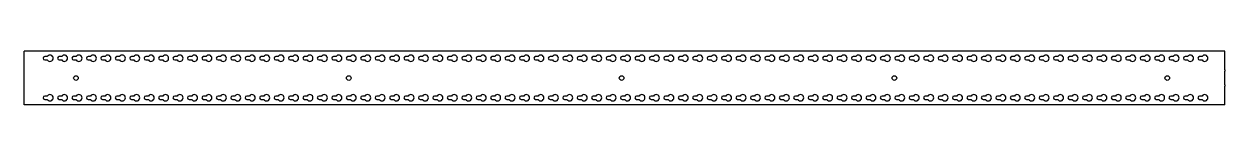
# Model space of a CAD drawing. Header units: millimetres. Extents: x -729 to 1351, y 219 to 313.
import ezdxf

# ---------------------------------------------------------------- set-up
doc = ezdxf.new("R2010")
doc.units = ezdxf.units.MM
doc.layers.add('COLUNA_VAZADA_20', color=7, linetype='Continuous')
doc.layers.add('Default', color=7, linetype='Continuous')

# ---------------------------------------------------------------- blocks, each defined once
blk = doc.blocks.new('SE')
at = {"layer": 'COLUNA_VAZADA_20', "color": 7, "linetype": 'Continuous'}
for p, q in [((1351.4, 313), (-728.6, 313)), ((-728.6, 280.2), (-728.6, 313)), ((1351.4, 280.2), (1351.4, 313)), ((-688.2, 303.5), (-692.6, 303.5)), ((-692.6, 297.5), (-688.2, 297.5)), ((-663.2, 303.5), (-667.6, 303.5)), ((-667.6, 297.5), (-663.2, 297.5)), ((-638.2, 303.5), (-642.6, 303.5)), ((-642.6, 297.5), (-638.2, 297.5)), ((-613.2, 303.5), (-617.6, 303.5)), ((-617.6, 297.5), (-613.2, 297.5)), ((-588.2, 303.5), (-592.6, 303.5)), ((-592.6, 297.5), (-588.2, 297.5)), ((-563.2, 303.5), (-567.6, 303.5)), ((-567.6, 297.5), (-563.2, 297.5)), ((-538.2, 303.5), (-542.6, 303.5)), ((-542.6, 297.5), (-538.2, 297.5)), ((-513.2, 303.5), (-517.6, 303.5)), ((-517.6, 297.5), (-513.2, 297.5)), ((-488.2, 303.5), (-492.6, 303.5)), ((-492.6, 297.5), (-488.2, 297.5)), ((-463.2, 303.5), (-467.6, 303.5)), ((-467.6, 297.5), (-463.2, 297.5)), ((-438.2, 303.5), (-442.6, 303.5)), ((-442.6, 297.5), (-438.2, 297.5)), ((-413.2, 303.5), (-417.6, 303.5)), ((-417.6, 297.5), (-413.2, 297.5)), ((-388.2, 303.5), (-392.6, 303.5)), ((-392.6, 297.5), (-388.2, 297.5)), ((-363.2, 303.5), (-367.6, 303.5)), ((-367.6, 297.5), (-363.2, 297.5)), ((-338.2, 303.5), (-342.6, 303.5)), ((-342.6, 297.5), (-338.2, 297.5)), ((-313.2, 303.5), (-317.6, 303.5)), ((-317.6, 297.5), (-313.2, 297.5)), ((-288.2, 303.5), (-292.6, 303.5)), ((-292.6, 297.5), (-288.2, 297.5)), ((-263.2, 303.5), (-267.6, 303.5)), ((-267.6, 297.5), (-263.2, 297.5)), ((-238.2, 303.5), (-242.6, 303.5)), ((-242.6, 297.5), (-238.2, 297.5)), ((-213.2, 303.5), (-217.6, 303.5)), ((-217.6, 297.5), (-213.2, 297.5)), ((-188.2, 303.5), (-192.6, 303.5)), ((-192.6, 297.5), (-188.2, 297.5)), ((-163.2, 303.5), (-167.6, 303.5)), ((-167.6, 297.5), (-163.2, 297.5)), ((-138.2, 303.5), (-142.6, 303.5)), ((-142.6, 297.5), (-138.2, 297.5)), ((-113.2, 303.5), (-117.6, 303.5)), ((-117.6, 297.5), (-113.2, 297.5)), ((-88.2, 303.5), (-92.6, 303.5)), ((-92.6, 297.5), (-88.2, 297.5)), ((-63.2, 303.5), (-67.6, 303.5)), ((-67.6, 297.5), (-63.2, 297.5)), ((-38.2, 303.5), (-42.6, 303.5)), ((-42.6, 297.5), (-38.2, 297.5)), ((-13.2, 303.5), (-17.6, 303.5)), ((-17.6, 297.5), (-13.2, 297.5)), ((11.8, 303.5), (7.4, 303.5)), ((7.4, 297.5), (11.8, 297.5)), ((36.8, 303.5), (32.4, 303.5)), ((32.4, 297.5), (36.8, 297.5)), ((61.8, 303.5), (57.4, 303.5)), ((57.4, 297.5), (61.8, 297.5)), ((86.8, 303.5), (82.4, 303.5)), ((82.4, 297.5), (86.8, 297.5)), ((111.8, 303.5), (107.4, 303.5)), ((107.4, 297.5), (111.8, 297.5)), ((136.8, 303.5), (132.4, 303.5)), ((132.4, 297.5), (136.8, 297.5)), ((161.8, 303.5), (157.4, 303.5)), ((157.4, 297.5), (161.8, 297.5)), ((186.8, 303.5), (182.4, 303.5)), ((182.4, 297.5), (186.8, 297.5)), ((211.8, 303.5), (207.4, 303.5)), ((207.4, 297.5), (211.8, 297.5)), ((236.8, 303.5), (232.4, 303.5)), ((232.4, 297.5), (236.8, 297.5)), ((261.8, 303.5), (257.4, 303.5)), ((257.4, 297.5), (261.8, 297.5)), ((286.8, 303.5), (282.4, 303.5)), ((282.4, 297.5), (286.8, 297.5)), ((311.8, 303.5), (307.4, 303.5)), ((307.4, 297.5), (311.8, 297.5)), ((336.8, 303.5), (332.4, 303.5)), ((332.4, 297.5), (336.8, 297.5)), ((361.8, 303.5), (357.4, 303.5)), ((357.4, 297.5), (361.8, 297.5)), ((386.8, 303.5), (382.4, 303.5)), ((382.4, 297.5), (386.8, 297.5)), ((411.8, 303.5), (407.4, 303.5)), ((407.4, 297.5), (411.8, 297.5)), ((436.8, 303.5), (432.4, 303.5)), ((432.4, 297.5), (436.8, 297.5)), ((461.8, 303.5), (457.4, 303.5)), ((457.4, 297.5), (461.8, 297.5)), ((486.8, 303.5), (482.4, 303.5)), ((482.4, 297.5), (486.8, 297.5)), ((511.8, 303.5), (507.4, 303.5)), ((507.4, 297.5), (511.8, 297.5)), ((536.8, 303.5), (532.4, 303.5)), ((532.4, 297.5), (536.8, 297.5)), ((561.8, 303.5), (557.4, 303.5)), ((557.4, 297.5), (561.8, 297.5)), ((586.8, 303.5), (582.4, 303.5)), ((582.4, 297.5), (586.8, 297.5)), ((611.8, 303.5), (607.4, 303.5)), ((607.4, 297.5), (611.8, 297.5)), ((636.8, 303.5), (632.4, 303.5)), ((632.4, 297.5), (636.8, 297.5)), ((661.8, 303.5), (657.4, 303.5)), ((657.4, 297.5), (661.8, 297.5)), ((686.8, 303.5), (682.4, 303.5)), ((682.4, 297.5), (686.8, 297.5)), ((711.8, 303.5), (707.4, 303.5)), ((707.4, 297.5), (711.8, 297.5)), ((736.8, 303.5), (732.4, 303.5)), ((732.4, 297.5), (736.8, 297.5)), ((761.8, 303.5), (757.4, 303.5)), ((757.4, 297.5), (761.8, 297.5)), ((786.8, 303.5), (782.4, 303.5)), ((782.4, 297.5), (786.8, 297.5)), ((811.8, 303.5), (807.4, 303.5)), ((807.4, 297.5), (811.8, 297.5)), ((836.8, 303.5), (832.4, 303.5)), ((832.4, 297.5), (836.8, 297.5)), ((861.8, 303.5), (857.4, 303.5)), ((857.4, 297.5), (861.8, 297.5)), ((886.8, 303.5), (882.4, 303.5)), ((882.4, 297.5), (886.8, 297.5)), ((911.8, 303.5), (907.4, 303.5)), ((907.4, 297.5), (911.8, 297.5)), ((936.8, 303.5), (932.4, 303.5)), ((932.4, 297.5), (936.8, 297.5)), ((961.8, 303.5), (957.4, 303.5)), ((957.4, 297.5), (961.8, 297.5)), ((986.8, 303.5), (982.4, 303.5)), ((982.4, 297.5), (986.8, 297.5)), ((1011.8, 303.5), (1007.4, 303.5)), ((1007.4, 297.5), (1011.8, 297.5)), ((1036.8, 303.5), (1032.4, 303.5)), ((1032.4, 297.5), (1036.8, 297.5)), ((1061.8, 303.5), (1057.4, 303.5)), ((1057.4, 297.5), (1061.8, 297.5)), ((1086.8, 303.5), (1082.4, 303.5)), ((1082.4, 297.5), (1086.8, 297.5)), ((1111.8, 303.5), (1107.4, 303.5)), ((1107.4, 297.5), (1111.8, 297.5)), ((1136.8, 303.5), (1132.4, 303.5)), ((1132.4, 297.5), (1136.8, 297.5)), ((1161.8, 303.5), (1157.4, 303.5)), ((1157.4, 297.5), (1161.8, 297.5)), ((1186.8, 303.5), (1182.4, 303.5)), ((1182.4, 297.5), (1186.8, 297.5)), ((1211.8, 303.5), (1207.4, 303.5)), ((1207.4, 297.5), (1211.8, 297.5)), ((1236.8, 303.5), (1232.4, 303.5)), ((1232.4, 297.5), (1236.8, 297.5)), ((1261.8, 303.5), (1257.4, 303.5)), ((1257.4, 297.5), (1261.8, 297.5)), ((1286.8, 303.5), (1282.4, 303.5)), ((1282.4, 297.5), (1286.8, 297.5)), ((1311.8, 303.5), (1307.4, 303.5)), ((1307.4, 297.5), (1311.8, 297.5)), ((-728.6, 278), (-728.6, 280.2)), ((-728.6, 254.4), (-728.6, 278)), ((1351.4, 280.2), (1351.4, 278)), ((1351.4, 254.4), (1351.4, 278)), ((-728.6, 252.3), (-728.6, 254.4)), ((-728.6, 219.5), (-728.6, 252.3)), ((1351.4, 254.4), (1351.4, 252.3)), ((1351.4, 219.5), (1351.4, 252.3)), ((-688.2, 235), (-692.6, 235)), ((-692.6, 229), (-688.2, 229)), ((-663.2, 235), (-667.6, 235)), ((-667.6, 229), (-663.2, 229)), ((-638.2, 235), (-642.6, 235)), ((-642.6, 229), (-638.2, 229)), ((-613.2, 235), (-617.6, 235)), ((-617.6, 229), (-613.2, 229)), ((-588.2, 235), (-592.6, 235)), ((-592.6, 229), (-588.2, 229)), ((-563.2, 235), (-567.6, 235)), ((-567.6, 229), (-563.2, 229)), ((-538.2, 235), (-542.6, 235)), ((-542.6, 229), (-538.2, 229)), ((-513.2, 235), (-517.6, 235)), ((-517.6, 229), (-513.2, 229)), ((-488.2, 235), (-492.6, 235)), ((-492.6, 229), (-488.2, 229)), ((-463.2, 235), (-467.6, 235)), ((-467.6, 229), (-463.2, 229)), ((-438.2, 235), (-442.6, 235)), ((-442.6, 229), (-438.2, 229)), ((-413.2, 235), (-417.6, 235)), ((-417.6, 229), (-413.2, 229)), ((-388.2, 235), (-392.6, 235)), ((-392.6, 229), (-388.2, 229)), ((-363.2, 235), (-367.6, 235)), ((-367.6, 229), (-363.2, 229)), ((-338.2, 235), (-342.6, 235)), ((-342.6, 229), (-338.2, 229)), ((-313.2, 235), (-317.6, 235)), ((-317.6, 229), (-313.2, 229)), ((-288.2, 235), (-292.6, 235)), ((-292.6, 229), (-288.2, 229)), ((-263.2, 235), (-267.6, 235)), ((-267.6, 229), (-263.2, 229)), ((-238.2, 235), (-242.6, 235)), ((-242.6, 229), (-238.2, 229)), ((-213.2, 235), (-217.6, 235)), ((-217.6, 229), (-213.2, 229)), ((-188.2, 235), (-192.6, 235)), ((-192.6, 229), (-188.2, 229)), ((-163.2, 235), (-167.6, 235)), ((-167.6, 229), (-163.2, 229)), ((-138.2, 235), (-142.6, 235)), ((-142.6, 229), (-138.2, 229)), ((-113.2, 235), (-117.6, 235)), ((-117.6, 229), (-113.2, 229)), ((-88.2, 235), (-92.6, 235)), ((-92.6, 229), (-88.2, 229)), ((-63.2, 235), (-67.6, 235)), ((-67.6, 229), (-63.2, 229)), ((-38.2, 235), (-42.6, 235)), ((-42.6, 229), (-38.2, 229)), ((-13.2, 235), (-17.6, 235)), ((-17.6, 229), (-13.2, 229)), ((11.8, 235), (7.4, 235)), ((7.4, 229), (11.8, 229)), ((36.8, 235), (32.4, 235)), ((32.4, 229), (36.8, 229)), ((61.8, 235), (57.4, 235)), ((57.4, 229), (61.8, 229)), ((86.8, 235), (82.4, 235)), ((82.4, 229), (86.8, 229)), ((111.8, 235), (107.4, 235)), ((107.4, 229), (111.8, 229)), ((136.8, 235), (132.4, 235)), ((132.4, 229), (136.8, 229)), ((161.8, 235), (157.4, 235)), ((157.4, 229), (161.8, 229)), ((186.8, 235), (182.4, 235)), ((182.4, 229), (186.8, 229)), ((211.8, 235), (207.4, 235)), ((207.4, 229), (211.8, 229)), ((236.8, 235), (232.4, 235)), ((232.4, 229), (236.8, 229)), ((261.8, 235), (257.4, 235)), ((257.4, 229), (261.8, 229)), ((286.8, 235), (282.4, 235)), ((282.4, 229), (286.8, 229)), ((311.8, 235), (307.4, 235)), ((307.4, 229), (311.8, 229)), ((336.8, 235), (332.4, 235)), ((332.4, 229), (336.8, 229)), ((361.8, 235), (357.4, 235)), ((357.4, 229), (361.8, 229)), ((386.8, 235), (382.4, 235)), ((382.4, 229), (386.8, 229)), ((411.8, 235), (407.4, 235)), ((407.4, 229), (411.8, 229)), ((436.8, 235), (432.4, 235)), ((432.4, 229), (436.8, 229)), ((461.8, 235), (457.4, 235)), ((457.4, 229), (461.8, 229)), ((486.8, 235), (482.4, 235)), ((482.4, 229), (486.8, 229)), ((511.8, 235), (507.4, 235)), ((507.4, 229), (511.8, 229)), ((536.8, 235), (532.4, 235)), ((532.4, 229), (536.8, 229)), ((561.8, 235), (557.4, 235)), ((557.4, 229), (561.8, 229)), ((586.8, 235), (582.4, 235)), ((582.4, 229), (586.8, 229)), ((611.8, 235), (607.4, 235)), ((607.4, 229), (611.8, 229)), ((636.8, 235), (632.4, 235)), ((632.4, 229), (636.8, 229)), ((661.8, 235), (657.4, 235)), ((657.4, 229), (661.8, 229)), ((686.8, 235), (682.4, 235)), ((682.4, 229), (686.8, 229)), ((711.8, 235), (707.4, 235)), ((707.4, 229), (711.8, 229)), ((736.8, 235), (732.4, 235)), ((732.4, 229), (736.8, 229)), ((761.8, 235), (757.4, 235)), ((757.4, 229), (761.8, 229)), ((786.8, 235), (782.4, 235)), ((782.4, 229), (786.8, 229)), ((811.8, 235), (807.4, 235)), ((807.4, 229), (811.8, 229)), ((836.8, 235), (832.4, 235)), ((832.4, 229), (836.8, 229)), ((861.8, 235), (857.4, 235)), ((857.4, 229), (861.8, 229)), ((886.8, 235), (882.4, 235)), ((882.4, 229), (886.8, 229)), ((911.8, 235), (907.4, 235)), ((907.4, 229), (911.8, 229)), ((936.8, 235), (932.4, 235)), ((932.4, 229), (936.8, 229)), ((961.8, 235), (957.4, 235)), ((957.4, 229), (961.8, 229)), ((986.8, 235), (982.4, 235)), ((982.4, 229), (986.8, 229)), ((1011.8, 235), (1007.4, 235)), ((1007.4, 229), (1011.8, 229)), ((1036.8, 235), (1032.4, 235)), ((1032.4, 229), (1036.8, 229)), ((1061.8, 235), (1057.4, 235)), ((1057.4, 229), (1061.8, 229)), ((1086.8, 235), (1082.4, 235)), ((1082.4, 229), (1086.8, 229)), ((1111.8, 235), (1107.4, 235)), ((1107.4, 229), (1111.8, 229)), ((1136.8, 235), (1132.4, 235)), ((1132.4, 229), (1136.8, 229)), ((1161.8, 235), (1157.4, 235)), ((1157.4, 229), (1161.8, 229)), ((1186.8, 235), (1182.4, 235)), ((1182.4, 229), (1186.8, 229)), ((1211.8, 235), (1207.4, 235)), ((1207.4, 229), (1211.8, 229)), ((1236.8, 235), (1232.4, 235)), ((1232.4, 229), (1236.8, 229)), ((1261.8, 235), (1257.4, 235)), ((1257.4, 229), (1261.8, 229)), ((1286.8, 235), (1282.4, 235)), ((1282.4, 229), (1286.8, 229)), ((1311.8, 235), (1307.4, 235)), ((1307.4, 229), (1311.8, 229)), ((1351.4, 219.5), (-728.6, 219.5))]:
    blk.add_line(p, q, dxfattribs=at)
for centre in [(-638.6, 266.2), (-166.1, 266.2), (306.4, 266.2), (778.9, 266.2), (1251.4, 266.2)]:
    blk.add_circle(centre, 4, dxfattribs=at)
for centre, radius, start, end in [((-692.6, 300.5), 3, 90, 270), ((-683.6, 300.5), 5.5, 213.0557, 146.9443), ((-667.6, 300.5), 3, 90, 270), ((-658.6, 300.5), 5.5, 213.0557, 146.9443), ((-642.6, 300.5), 3, 90, 270), ((-633.6, 300.5), 5.5, 213.0557, 146.9443), ((-617.6, 300.5), 3, 90, 270), ((-608.6, 300.5), 5.5, 213.0557, 146.9443), ((-592.6, 300.5), 3, 90, 270), ((-583.6, 300.5), 5.5, 213.0557, 146.9443), ((-567.6, 300.5), 3, 90, 270), ((-558.6, 300.5), 5.5, 213.0557, 146.9443), ((-542.6, 300.5), 3, 90, 270), ((-533.6, 300.5), 5.5, 213.0557, 146.9443), ((-517.6, 300.5), 3, 90, 270), ((-508.6, 300.5), 5.5, 213.0557, 146.9443), ((-492.6, 300.5), 3, 90, 270), ((-483.6, 300.5), 5.5, 213.0557, 146.9443), ((-467.6, 300.5), 3, 90, 270), ((-458.6, 300.5), 5.5, 213.0557, 146.9443), ((-442.6, 300.5), 3, 90, 270), ((-433.6, 300.5), 5.5, 213.0557, 146.9443), ((-417.6, 300.5), 3, 90, 270), ((-408.6, 300.5), 5.5, 213.0557, 146.9443), ((-392.6, 300.5), 3, 90, 270), ((-383.6, 300.5), 5.5, 213.0557, 146.9443), ((-367.6, 300.5), 3, 90, 270), ((-358.6, 300.5), 5.5, 213.0557, 146.9443), ((-342.6, 300.5), 3, 90, 270), ((-333.6, 300.5), 5.5, 213.0557, 146.9443), ((-317.6, 300.5), 3, 90, 270), ((-308.6, 300.5), 5.5, 213.0557, 146.9443), ((-292.6, 300.5), 3, 90, 270), ((-283.6, 300.5), 5.5, 213.0557, 146.9443), ((-267.6, 300.5), 3, 90, 270), ((-258.6, 300.5), 5.5, 213.0557, 146.9443), ((-242.6, 300.5), 3, 90, 270), ((-233.6, 300.5), 5.5, 213.0557, 146.9443), ((-217.6, 300.5), 3, 90, 270), ((-208.6, 300.5), 5.5, 213.0557, 146.9443), ((-192.6, 300.5), 3, 90, 270), ((-183.6, 300.5), 5.5, 213.0557, 146.9443), ((-167.6, 300.5), 3, 90, 270), ((-158.6, 300.5), 5.5, 213.0557, 146.9443), ((-142.6, 300.5), 3, 90, 270), ((-133.6, 300.5), 5.5, 213.0557, 146.9443), ((-117.6, 300.5), 3, 90, 270), ((-108.6, 300.5), 5.5, 213.0557, 146.9443), ((-92.6, 300.5), 3, 90, 270), ((-83.6, 300.5), 5.5, 213.0557, 146.9443), ((-67.6, 300.5), 3, 90, 270), ((-58.6, 300.5), 5.5, 213.0557, 146.9443), ((-42.6, 300.5), 3, 90, 270), ((-33.6, 300.5), 5.5, 213.0557, 146.9443), ((-17.6, 300.5), 3, 90, 270), ((-8.6, 300.5), 5.5, 213.0557, 146.9443), ((7.4, 300.5), 3, 90, 270), ((16.4, 300.5), 5.5, 213.0557, 146.9443), ((32.4, 300.5), 3, 90, 270), ((41.4, 300.5), 5.5, 213.0557, 146.9443), ((57.4, 300.5), 3, 90, 270), ((66.4, 300.5), 5.5, 213.0557, 146.9443), ((82.4, 300.5), 3, 90, 270), ((91.4, 300.5), 5.5, 213.0557, 146.9443), ((107.4, 300.5), 3, 90, 270), ((116.4, 300.5), 5.5, 213.0557, 146.9443), ((132.4, 300.5), 3, 90, 270), ((141.4, 300.5), 5.5, 213.0557, 146.9443), ((157.4, 300.5), 3, 90, 270), ((166.4, 300.5), 5.5, 213.0557, 146.9443), ((182.4, 300.5), 3, 90, 270), ((191.4, 300.5), 5.5, 213.0557, 146.9443), ((207.4, 300.5), 3, 90, 270), ((216.4, 300.5), 5.5, 213.0557, 146.9443), ((232.4, 300.5), 3, 90, 270), ((241.4, 300.5), 5.5, 213.0557, 146.9443), ((257.4, 300.5), 3, 90, 270), ((266.4, 300.5), 5.5, 213.0557, 146.9443), ((282.4, 300.5), 3, 90, 270), ((291.4, 300.5), 5.5, 213.0557, 146.9443), ((307.4, 300.5), 3, 90, 270), ((316.4, 300.5), 5.5, 213.0557, 146.9443), ((332.4, 300.5), 3, 90, 270), ((341.4, 300.5), 5.5, 213.0557, 146.9443), ((357.4, 300.5), 3, 90, 270), ((366.4, 300.5), 5.5, 213.0557, 146.9443), ((382.4, 300.5), 3, 90, 270), ((391.4, 300.5), 5.5, 213.0557, 146.9443), ((407.4, 300.5), 3, 90, 270), ((416.4, 300.5), 5.5, 213.0557, 146.9443), ((432.4, 300.5), 3, 90, 270), ((441.4, 300.5), 5.5, 213.0557, 146.9443), ((457.4, 300.5), 3, 90, 270), ((466.4, 300.5), 5.5, 213.0557, 146.9443), ((482.4, 300.5), 3, 90, 270), ((491.4, 300.5), 5.5, 213.0557, 146.9443), ((507.4, 300.5), 3, 90, 270), ((516.4, 300.5), 5.5, 213.0557, 146.9443), ((532.4, 300.5), 3, 90, 270), ((541.4, 300.5), 5.5, 213.0557, 146.9443), ((557.4, 300.5), 3, 90, 270), ((566.4, 300.5), 5.5, 213.0557, 146.9443), ((582.4, 300.5), 3, 90, 270), ((591.4, 300.5), 5.5, 213.0557, 146.9443), ((607.4, 300.5), 3, 90, 270), ((616.4, 300.5), 5.5, 213.0557, 146.9443), ((632.4, 300.5), 3, 90, 270), ((641.4, 300.5), 5.5, 213.0557, 146.9443), ((657.4, 300.5), 3, 90, 270), ((666.4, 300.5), 5.5, 213.0557, 146.9443), ((682.4, 300.5), 3, 90, 270), ((691.4, 300.5), 5.5, 213.0557, 146.9443), ((707.4, 300.5), 3, 90, 270), ((716.4, 300.5), 5.5, 213.0557, 146.9443), ((732.4, 300.5), 3, 90, 270), ((741.4, 300.5), 5.5, 213.0557, 146.9443), ((757.4, 300.5), 3, 90, 270), ((766.4, 300.5), 5.5, 213.0557, 146.9443), ((782.4, 300.5), 3, 90, 270), ((791.4, 300.5), 5.5, 213.0557, 146.9443), ((807.4, 300.5), 3, 90, 270), ((816.4, 300.5), 5.5, 213.0557, 146.9443), ((832.4, 300.5), 3, 90, 270), ((841.4, 300.5), 5.5, 213.0557, 146.9443), ((857.4, 300.5), 3, 90, 270), ((866.4, 300.5), 5.5, 213.0557, 146.9443), ((882.4, 300.5), 3, 90, 270), ((891.4, 300.5), 5.5, 213.0557, 146.9443), ((907.4, 300.5), 3, 90, 270), ((916.4, 300.5), 5.5, 213.0557, 146.9443), ((932.4, 300.5), 3, 90, 270), ((941.4, 300.5), 5.5, 213.0557, 146.9443), ((957.4, 300.5), 3, 90, 270), ((966.4, 300.5), 5.5, 213.0557, 146.9443), ((982.4, 300.5), 3, 90, 270), ((991.4, 300.5), 5.5, 213.0557, 146.9443), ((1007.4, 300.5), 3, 90, 270), ((1016.4, 300.5), 5.5, 213.0557, 146.9443), ((1032.4, 300.5), 3, 90, 270), ((1041.4, 300.5), 5.5, 213.0557, 146.9443), ((1057.4, 300.5), 3, 90, 270), ((1066.4, 300.5), 5.5, 213.0557, 146.9443), ((1082.4, 300.5), 3, 90, 270), ((1091.4, 300.5), 5.5, 213.0557, 146.9443), ((1107.4, 300.5), 3, 90, 270), ((1116.4, 300.5), 5.5, 213.0557, 146.9443), ((1132.4, 300.5), 3, 90, 270), ((1141.4, 300.5), 5.5, 213.0557, 146.9443), ((1157.4, 300.5), 3, 90, 270), ((1166.4, 300.5), 5.5, 213.0557, 146.9443), ((1182.4, 300.5), 3, 90, 270), ((1191.4, 300.5), 5.5, 213.0557, 146.9443), ((1207.4, 300.5), 3, 90, 270), ((1216.4, 300.5), 5.5, 213.0557, 146.9443), ((1232.4, 300.5), 3, 90, 270), ((1241.4, 300.5), 5.5, 213.0557, 146.9443), ((1257.4, 300.5), 3, 90, 270), ((1266.4, 300.5), 5.5, 213.0557, 146.9443), ((1282.4, 300.5), 3, 90, 270), ((1291.4, 300.5), 5.5, 213.0557, 146.9443), ((1307.4, 300.5), 3, 90, 270), ((1316.4, 300.5), 5.5, 213.0557, 146.9443), ((-692.6, 232), 3, 90, 270), ((-683.6, 232), 5.5, 213.0557, 146.9443), ((-667.6, 232), 3, 90, 270), ((-658.6, 232), 5.5, 213.0557, 146.9443), ((-642.6, 232), 3, 90, 270), ((-633.6, 232), 5.5, 213.0557, 146.9443), ((-617.6, 232), 3, 90, 270), ((-608.6, 232), 5.5, 213.0557, 146.9443), ((-592.6, 232), 3, 90, 270), ((-583.6, 232), 5.5, 213.0557, 146.9443), ((-567.6, 232), 3, 90, 270), ((-558.6, 232), 5.5, 213.0557, 146.9443), ((-542.6, 232), 3, 90, 270), ((-533.6, 232), 5.5, 213.0557, 146.9443), ((-517.6, 232), 3, 90, 270), ((-508.6, 232), 5.5, 213.0557, 146.9443), ((-492.6, 232), 3, 90, 270), ((-483.6, 232), 5.5, 213.0557, 146.9443), ((-467.6, 232), 3, 90, 270), ((-458.6, 232), 5.5, 213.0557, 146.9443), ((-442.6, 232), 3, 90, 270), ((-433.6, 232), 5.5, 213.0557, 146.9443), ((-417.6, 232), 3, 90, 270), ((-408.6, 232), 5.5, 213.0557, 146.9443), ((-392.6, 232), 3, 90, 270), ((-383.6, 232), 5.5, 213.0557, 146.9443), ((-367.6, 232), 3, 90, 270), ((-358.6, 232), 5.5, 213.0557, 146.9443), ((-342.6, 232), 3, 90, 270), ((-333.6, 232), 5.5, 213.0557, 146.9443), ((-317.6, 232), 3, 90, 270), ((-308.6, 232), 5.5, 213.0557, 146.9443), ((-292.6, 232), 3, 90, 270), ((-283.6, 232), 5.5, 213.0557, 146.9443), ((-267.6, 232), 3, 90, 270), ((-258.6, 232), 5.5, 213.0557, 146.9443), ((-242.6, 232), 3, 90, 270), ((-233.6, 232), 5.5, 213.0557, 146.9443), ((-217.6, 232), 3, 90, 270), ((-208.6, 232), 5.5, 213.0557, 146.9443), ((-192.6, 232), 3, 90, 270), ((-183.6, 232), 5.5, 213.0557, 146.9443), ((-167.6, 232), 3, 90, 270), ((-158.6, 232), 5.5, 213.0557, 146.9443), ((-142.6, 232), 3, 90, 270), ((-133.6, 232), 5.5, 213.0557, 146.9443), ((-117.6, 232), 3, 90, 270), ((-108.6, 232), 5.5, 213.0557, 146.9443), ((-92.6, 232), 3, 90, 270), ((-83.6, 232), 5.5, 213.0557, 146.9443), ((-67.6, 232), 3, 90, 270), ((-58.6, 232), 5.5, 213.0557, 146.9443), ((-42.6, 232), 3, 90, 270), ((-33.6, 232), 5.5, 213.0557, 146.9443), ((-17.6, 232), 3, 90, 270), ((-8.6, 232), 5.5, 213.0557, 146.9443), ((7.4, 232), 3, 90, 270), ((16.4, 232), 5.5, 213.0557, 146.9443), ((32.4, 232), 3, 90, 270), ((41.4, 232), 5.5, 213.0557, 146.9443), ((57.4, 232), 3, 90, 270), ((66.4, 232), 5.5, 213.0557, 146.9443), ((82.4, 232), 3, 90, 270), ((91.4, 232), 5.5, 213.0557, 146.9443), ((107.4, 232), 3, 90, 270), ((116.4, 232), 5.5, 213.0557, 146.9443), ((132.4, 232), 3, 90, 270), ((141.4, 232), 5.5, 213.0557, 146.9443), ((157.4, 232), 3, 90, 270), ((166.4, 232), 5.5, 213.0557, 146.9443), ((182.4, 232), 3, 90, 270), ((191.4, 232), 5.5, 213.0557, 146.9443), ((207.4, 232), 3, 90, 270), ((216.4, 232), 5.5, 213.0557, 146.9443), ((232.4, 232), 3, 90, 270), ((241.4, 232), 5.5, 213.0557, 146.9443), ((257.4, 232), 3, 90, 270), ((266.4, 232), 5.5, 213.0557, 146.9443), ((282.4, 232), 3, 90, 270), ((291.4, 232), 5.5, 213.0557, 146.9443), ((307.4, 232), 3, 90, 270), ((316.4, 232), 5.5, 213.0557, 146.9443), ((332.4, 232), 3, 90, 270), ((341.4, 232), 5.5, 213.0557, 146.9443), ((357.4, 232), 3, 90, 270), ((366.4, 232), 5.5, 213.0557, 146.9443), ((382.4, 232), 3, 90, 270), ((391.4, 232), 5.5, 213.0557, 146.9443), ((407.4, 232), 3, 90, 270), ((416.4, 232), 5.5, 213.0557, 146.9443), ((432.4, 232), 3, 90, 270), ((441.4, 232), 5.5, 213.0557, 146.9443), ((457.4, 232), 3, 90, 270), ((466.4, 232), 5.5, 213.0557, 146.9443), ((482.4, 232), 3, 90, 270), ((491.4, 232), 5.5, 213.0557, 146.9443), ((507.4, 232), 3, 90, 270), ((516.4, 232), 5.5, 213.0557, 146.9443), ((532.4, 232), 3, 90, 270), ((541.4, 232), 5.5, 213.0557, 146.9443), ((557.4, 232), 3, 90, 270), ((566.4, 232), 5.5, 213.0557, 146.9443), ((582.4, 232), 3, 90, 270), ((591.4, 232), 5.5, 213.0557, 146.9443), ((607.4, 232), 3, 90, 270), ((616.4, 232), 5.5, 213.0557, 146.9443), ((632.4, 232), 3, 90, 270), ((641.4, 232), 5.5, 213.0557, 146.9443), ((657.4, 232), 3, 90, 270), ((666.4, 232), 5.5, 213.0557, 146.9443), ((682.4, 232), 3, 90, 270), ((691.4, 232), 5.5, 213.0557, 146.9443), ((707.4, 232), 3, 90, 270), ((716.4, 232), 5.5, 213.0557, 146.9443), ((732.4, 232), 3, 90, 270), ((741.4, 232), 5.5, 213.0557, 146.9443), ((757.4, 232), 3, 90, 270), ((766.4, 232), 5.5, 213.0557, 146.9443), ((782.4, 232), 3, 90, 270), ((791.4, 232), 5.5, 213.0557, 146.9443), ((807.4, 232), 3, 90, 270), ((816.4, 232), 5.5, 213.0557, 146.9443), ((832.4, 232), 3, 90, 270), ((841.4, 232), 5.5, 213.0557, 146.9443), ((857.4, 232), 3, 90, 270), ((866.4, 232), 5.5, 213.0557, 146.9443), ((882.4, 232), 3, 90, 270), ((891.4, 232), 5.5, 213.0557, 146.9443), ((907.4, 232), 3, 90, 270), ((916.4, 232), 5.5, 213.0557, 146.9443), ((932.4, 232), 3, 90, 270), ((941.4, 232), 5.5, 213.0557, 146.9443), ((957.4, 232), 3, 90, 270), ((966.4, 232), 5.5, 213.0557, 146.9443), ((982.4, 232), 3, 90, 270), ((991.4, 232), 5.5, 213.0557, 146.9443), ((1007.4, 232), 3, 90, 270), ((1016.4, 232), 5.5, 213.0557, 146.9443), ((1032.4, 232), 3, 90, 270), ((1041.4, 232), 5.5, 213.0557, 146.9443), ((1057.4, 232), 3, 90, 270), ((1066.4, 232), 5.5, 213.0557, 146.9443), ((1082.4, 232), 3, 90, 270), ((1091.4, 232), 5.5, 213.0557, 146.9443), ((1107.4, 232), 3, 90, 270), ((1116.4, 232), 5.5, 213.0557, 146.9443), ((1132.4, 232), 3, 90, 270), ((1141.4, 232), 5.5, 213.0557, 146.9443), ((1157.4, 232), 3, 90, 270), ((1166.4, 232), 5.5, 213.0557, 146.9443), ((1182.4, 232), 3, 90, 270), ((1191.4, 232), 5.5, 213.0557, 146.9443), ((1207.4, 232), 3, 90, 270), ((1216.4, 232), 5.5, 213.0557, 146.9443), ((1232.4, 232), 3, 90, 270), ((1241.4, 232), 5.5, 213.0557, 146.9443), ((1257.4, 232), 3, 90, 270), ((1266.4, 232), 5.5, 213.0557, 146.9443), ((1282.4, 232), 3, 90, 270), ((1291.4, 232), 5.5, 213.0557, 146.9443), ((1307.4, 232), 3, 90, 270), ((1316.4, 232), 5.5, 213.0557, 146.9443)]:
    blk.add_arc(centre, radius, start, end, dxfattribs=at)

msp = doc.modelspace()

# ---------------------------------------------------------------- block references
at = {"layer": 'Default'}
msp.add_blockref('SE', (0, 0), dxfattribs=at)

doc.saveas('drawing.dxf')
